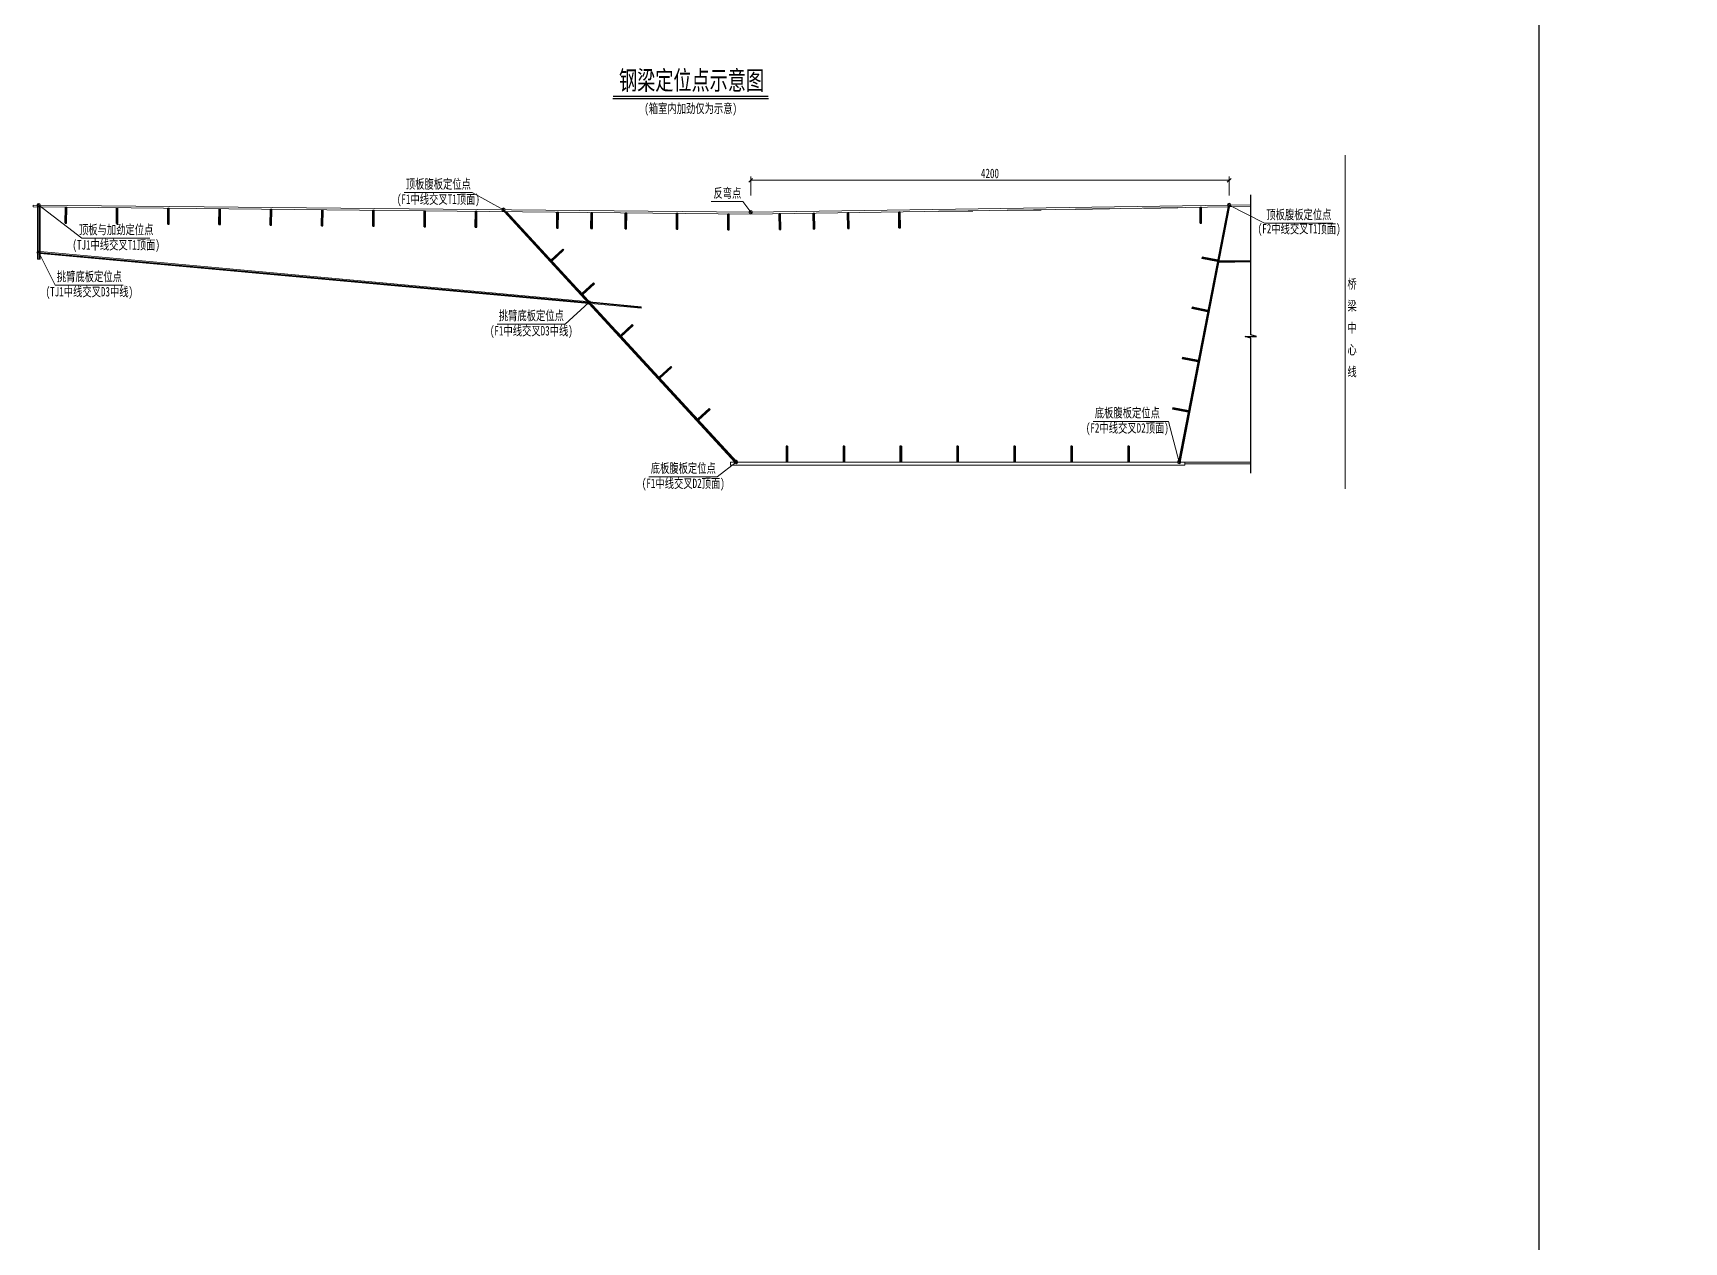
# Model space of a CAD drawing. Header units: millimetres. Extents: x 44597 to 300567, y -113054 to 73044.
# Drawn here: x 166346 to 180838, y -87390 to -76771 of the extents above; entities that cross this region are included whole.
import ezdxf
from ezdxf.enums import TextEntityAlignment as Align

# ---------------------------------------------------------------- set-up
doc = ezdxf.new("R2010")
doc.units = ezdxf.units.MM
doc.linetypes.add('CENTER2', pattern=[28.575, 19.05, -3.175, 3.175, -3.175])
doc.layers.get('Defpoints').update_dxf_attribs({"color": 8})
for name, color, linetype, lineweight in [('中心线', 2, 'CENTER2', 15), ('文字', 7, 'Continuous', 15), ('标注线及字体', 2, 'Continuous', 15), ('细实线', 4, 'Continuous', 15), ('钢板粗线', 1, 'Continuous', 25), ('钢板细线', 6, 'Continuous', 15)]:
    doc.layers.add(name, color=color, linetype=linetype, lineweight=lineweight)
doc.styles.add('111', font='', dxfattribs={"width": 0.7})
doc.styles.add('BM_Dim', font='', dxfattribs={"width": 0.85})
doc.styles.get('111').set_extended_font_data('仿宋_GB2312')
doc.styles.get('BM_Dim').set_extended_font_data('仿宋_GB2312')
doc.dimstyles.new('200', dxfattribs={"dimscale": 0, "dimtxt": 2.5, "dimasz": 1, "dimexe": 1, "dimexo": 1, "dimgap": 0.6, "dimtad": 1, "dimdec": 0, "dimdsep": 46, "dimtxsty": '111', "dimblk": 'OBLIQUE', "dimcen": 0, "dimclrd": 4, "dimclre": 4, "dimclrt": 4, "dimadec": 1, "dimazin": 2, "dimtfac": 1, "dimtdec": 0, "dimtix": 1, "dimtmove": 2, "dimatfit": 3, "dimfxl": 4, "dimfxlon": 1, "dimtolj": 1, "dimlwd": -1, "dimlwe": -1, "dimarcsym": 0})

# ---------------------------------------------------------------- blocks, each defined once
blk = doc.blocks.new('...')
at = {"layer": '细实线'}
h = blk.add_hatch(color=256, dxfattribs=at)
h.dxf.hatch_style = 1
h.paths.add_polyline_path([(-15, 0, -0.414214), (0, 15), (0, 0)])
h.paths.add_polyline_path([(0, -15), (0, 0), (15, 0, -0.414214)])
for p, q in [((0, 15), (0, -15)), ((-15, 0), (15, 0))]:
    blk.add_line(p, q, dxfattribs=at)
blk.add_circle((0, 0), 15.3, dxfattribs=at)
blk = doc.blocks.new('_Oblique')
at = {"color": 0, "linetype": 'ByBlock', "lineweight": -2}
blk.add_line((-0.5, -0.5), (0.5, 0.5), dxfattribs=at)
blk = doc.blocks.new('*D2844')
at = {"layer": 'Defpoints', "color": 0, "transparency": 16777216}
for p in [(176846, -78065), (172646, -78345), (176846, -78282)]:
    blk.add_point(p, dxfattribs=at)
at = {"layer": '细实线', "color": 4, "transparency": 16777216}
for p, q in [((172646, -78198), (172646, -78032)), ((172646, -78065), (176846, -78065)), ((176846, -78198), (176846, -78032))]:
    blk.add_line(p, q, dxfattribs=at)
at = {"layer": '细实线', "color": 4, "transparency": 16777216, "xscale": 33.33333333333335, "yscale": 33.33333333333335, "zscale": 33.33333333333335, "rotation": 180}
blk.add_blockref('_Oblique', (172646, -78065), dxfattribs=at)
at = {"layer": '细实线', "color": 4, "transparency": 16777216, "xscale": 33.33333333333335, "yscale": 33.33333333333335, "zscale": 33.33333333333335}
blk.add_blockref('_Oblique', (176846, -78065), dxfattribs=at)
at = {"layer": '细实线', "color": 4, "transparency": 16777216, "insert": (174746, -78005), "char_height": 83.3, "attachment_point": 5, "style": '111'}
blk.add_mtext('\\A1;4200', dxfattribs=at)

msp = doc.modelspace()

# ---------------------------------------------------------------- linework, layer by layer
at = {"color": 4}
msp.add_line((171436.9, -77346.9), (172800.9, -77346.9), dxfattribs=at)
at = {"color": 6, "const_width": 12}
msp.add_lwpolyline([(171437.1, -77326.9), (172800.7, -77326.9)], dxfattribs=at)
at = {"color": 4}
msp.add_lwpolyline([(177034.8, -80637.3), (177034.8, -79452.3), (176984.8, -79437.3), (177084.8, -79437.3), (177034.8, -79422.3), (177034.8, -79402.3), (177034.8, -78192.1)], dxfattribs=at)
at = {"layer": 'Defpoints'}
for p, q in [((166396.1, -78298.8), (166396.1, -78758.8)), ((166634.5, -78441.1), (166635.9, -78301.2)), ((167084.5, -78445.7), (167085.9, -78305.7)), ((167534.5, -78450.2), (167535.9, -78310.2)), ((167984.5, -78454.7), (167985.9, -78314.7)), ((168434.5, -78459.2), (168435.9, -78319.2)), ((168884.5, -78463.7), (168885.9, -78323.7)), ((169334.5, -78468.2), (169335.9, -78328.2)), ((169784.5, -78472.7), (169785.9, -78332.7)), ((170234.5, -78477.2), (170235.9, -78337.2)), ((170475.9, -78323.6), (172517.3, -80539.8)), ((170949.9, -78484.4), (170951.3, -78344.4)), ((171249.9, -78487.4), (171251.3, -78347.4)), ((171549.9, -78490.4), (171551.3, -78350.4)), ((171999.9, -78494.9), (172001.3, -78354.9)), ((172449.9, -78499.4), (172451.3, -78359.4)), ((172903.4, -78497.4), (172901.3, -78357.4)), ((173203.4, -78492.9), (173201.3, -78352.9)), ((173503.4, -78488.4), (173501.3, -78348.4)), ((173953.4, -78481.7), (173951.3, -78341.7)), ((174296.2, -78336.6), (174596.2, -78332.1)), ((174896.2, -78327.6), (175196.2, -78323.1)), ((175496.2, -78318.6), (175796.1, -78314.1)), ((176096.1, -78309.6), (176396.1, -78305.1)), ((176846.1, -78282.3), (176407.3, -80539.8)), ((176598.2, -78442.1), (176596.1, -78302.1)), ((170896.4, -78769.9), (170999.4, -78675)), ((166396.1, -78698.8), (171226.3, -79138.3)), ((176743.9, -78771.6), (176606.4, -78744.9)), ((176756.5, -78779.7), (177034.8, -78775.6)), ((171167.4, -79064.1), (171270.4, -78969.2)), ((171684.7, -79182.2), (171236.7, -79139.3)), ((176658, -79213.3), (176520.6, -79186.6)), ((171506.2, -79431.8), (171609.2, -79337)), ((171844.9, -79799.6), (171947.9, -79704.7)), ((176572.1, -79655), (176434.7, -79628.3)), ((172183.7, -80167.3), (172286.7, -80072.5)), ((176486.2, -80096.9), (176348.8, -80070.2)), ((172962.3, -80399.8), (172962.3, -80539.8)), ((173462.3, -80399.8), (173462.3, -80539.8)), ((173962.3, -80399.8), (173962.3, -80539.8)), ((174462.3, -80399.8), (174462.3, -80539.8)), ((174962.3, -80399.8), (174962.3, -80539.8)), ((175462.3, -80399.8), (175462.3, -80539.8)), ((175962.3, -80399.8), (175962.3, -80539.8))]:
    msp.add_line(p, q, dxfattribs=at)
msp.add_lwpolyline([(179566.6, -61894.1), (218066.6, -61894.1), (218066.6, -87474.1), (179566.6, -87474.1)], close=True, dxfattribs=at)
at = {"layer": '中心线', "ltscale": 0.3}
msp.add_line((177863.6, -77844.8), (177863.6, -80774.3), dxfattribs=at)
at = {"layer": '细实线'}
for p, q in [((169602.9, -78172.9), (170200.5, -78172.9)), ((170200.5, -78172.9), (170475.9, -78323.6)), ((172299.3, -78252.1), (172576.2, -78252.1)), ((172576.2, -78252.1), (172646.1, -78345.3)), ((166774.7, -78573.5), (166396.1, -78282.8)), ((177156.9, -78441.2), (176846.1, -78282.3)), ((177156.9, -78441.2), (177754.4, -78441.2)), ((166774.7, -78573.5), (167372.3, -78573.5)), ((166539.6, -78985.3), (166396.1, -78698.8)), ((166539.6, -78985.3), (167137.2, -78985.3)), ((171016.9, -79328.3), (171226.2, -79138.2)), ((170419.3, -79328.3), (171016.9, -79328.3)), ((175650.6, -80182.2), (176314.6, -80182.2)), ((176314.6, -80182.2), (176407.3, -80539.8)), ((172350.6, -80668.5), (172517.3, -80539.8)), ((171753, -80668.5), (172350.6, -80668.5))]:
    msp.add_line(p, q, dxfattribs=at)
at = {"layer": '钢板粗线', "color": 8}
for p, q in [((166628.5, -78441.1), (166629.9, -78301.1)), ((166629.9, -78301.1), (166641.9, -78301.2)), ((166640.5, -78441.2), (166641.9, -78301.2)), ((167078.5, -78445.6), (167079.9, -78305.6)), ((167079.9, -78305.6), (167091.9, -78305.7)), ((167090.5, -78445.7), (167091.9, -78305.7)), ((167528.5, -78450.1), (167529.9, -78310.1)), ((167529.9, -78310.1), (167541.9, -78310.2)), ((167540.5, -78450.2), (167541.9, -78310.2)), ((167978.5, -78454.6), (167979.9, -78314.6)), ((167979.9, -78314.6), (167991.9, -78314.7)), ((167990.5, -78454.7), (167991.9, -78314.7)), ((168428.5, -78459.1), (168429.9, -78319.1)), ((168429.9, -78319.1), (168441.9, -78319.2)), ((168440.5, -78459.2), (168441.9, -78319.2)), ((168878.5, -78463.6), (168879.9, -78323.6)), ((168879.9, -78323.6), (168891.9, -78323.7)), ((168890.5, -78463.7), (168891.9, -78323.7)), ((169328.5, -78468.1), (169329.9, -78328.1)), ((169329.9, -78328.1), (169341.9, -78328.3)), ((169340.5, -78468.2), (169341.9, -78328.3)), ((169778.5, -78472.6), (169779.9, -78332.6)), ((169779.9, -78332.6), (169791.9, -78332.8)), ((169790.5, -78472.8), (169791.9, -78332.8)), ((170228.5, -78477.1), (170229.9, -78337.1)), ((170229.9, -78337.1), (170241.9, -78337.3)), ((170240.5, -78477.3), (170241.9, -78337.3)), ((170943.9, -78484.3), (170945.3, -78344.3)), ((170945.3, -78344.3), (170957.3, -78344.4)), ((170955.9, -78484.4), (170957.3, -78344.4)), ((171243.9, -78487.3), (171245.3, -78347.3)), ((171245.3, -78347.3), (171257.3, -78347.4)), ((171255.9, -78487.4), (171257.3, -78347.4)), ((171543.9, -78490.3), (171545.3, -78350.3)), ((171545.3, -78350.3), (171557.3, -78350.4)), ((171555.9, -78490.4), (171557.3, -78350.4)), ((171993.9, -78494.8), (171995.3, -78354.8)), ((171995.3, -78354.8), (172007.3, -78354.9)), ((172005.9, -78494.9), (172007.3, -78354.9)), ((172443.9, -78499.3), (172445.3, -78359.3)), ((172445.3, -78359.3), (172457.3, -78359.4)), ((172455.9, -78499.4), (172457.3, -78359.4)), ((172895.3, -78357.5), (172907.3, -78357.3)), ((172897.4, -78497.5), (172895.3, -78357.5)), ((172909.4, -78497.3), (172907.3, -78357.3)), ((173195.3, -78353), (173207.3, -78352.8)), ((173197.4, -78493), (173195.3, -78353)), ((173209.4, -78492.8), (173207.3, -78352.8)), ((173495.3, -78348.5), (173507.3, -78348.3)), ((173497.4, -78488.5), (173495.3, -78348.5)), ((173509.4, -78488.3), (173507.3, -78348.3)), ((173945.3, -78341.8), (173957.3, -78341.6)), ((173947.4, -78481.7), (173945.3, -78341.8)), ((173959.4, -78481.6), (173957.3, -78341.6)), ((176590.1, -78302.2), (176602.1, -78302)), ((176592.2, -78442.2), (176590.1, -78302.2)), ((176604.2, -78442), (176602.1, -78302)), ((166628.5, -78441.1), (166640.5, -78441.2)), ((167078.5, -78445.6), (167090.5, -78445.7)), ((167528.5, -78450.1), (167540.5, -78450.2)), ((167978.5, -78454.6), (167990.5, -78454.7)), ((168428.5, -78459.1), (168440.5, -78459.2)), ((168878.5, -78463.6), (168890.5, -78463.7)), ((169328.5, -78468.1), (169340.5, -78468.2)), ((169778.5, -78472.6), (169790.5, -78472.8)), ((170228.5, -78477.1), (170240.5, -78477.3)), ((170943.9, -78484.3), (170955.9, -78484.4)), ((171243.9, -78487.3), (171255.9, -78487.4)), ((171543.9, -78490.3), (171555.9, -78490.4)), ((171993.9, -78494.8), (172005.9, -78494.9)), ((172443.9, -78499.3), (172455.9, -78499.4)), ((172897.4, -78497.5), (172909.4, -78497.3)), ((173197.4, -78493), (173209.4, -78492.8)), ((173497.4, -78488.5), (173509.4, -78488.3)), ((173947.4, -78481.7), (173959.4, -78481.6)), ((176592.2, -78442.2), (176604.2, -78442)), ((170892.4, -78765.4), (170995.3, -78670.6)), ((170900.5, -78774.3), (171003.5, -78679.4)), ((170995.3, -78670.6), (171003.5, -78679.4)), ((170868.6, -78739.7), (170924.2, -78800)), ((176607.6, -78739), (176605.3, -78750.8)), ((176742.7, -78777.5), (176605.3, -78750.8)), ((176745, -78765.7), (176607.6, -78739)), ((171163.4, -79059.6), (171266.3, -78964.8)), ((171171.5, -79068.5), (171274.5, -78973.6)), ((171266.3, -78964.8), (171274.5, -78973.6)), ((171139.6, -79033.9), (171195.2, -79094.2)), ((176521.7, -79180.7), (176519.4, -79192.5)), ((176656.9, -79219.2), (176519.4, -79192.5)), ((176659.2, -79207.4), (176521.7, -79180.7)), ((171478.4, -79401.7), (171534, -79462)), ((171502.1, -79427.4), (171605.1, -79332.6)), ((171510.2, -79436.2), (171613.2, -79341.4)), ((171605.1, -79332.6), (171613.2, -79341.4)), ((171840.9, -79795.2), (171943.8, -79700.3)), ((171943.8, -79700.3), (171952, -79709.1)), ((176435.9, -79622.4), (176433.6, -79634.2)), ((176571, -79660.9), (176433.6, -79634.2)), ((176573.3, -79649.1), (176435.9, -79622.4)), ((171817.2, -79769.4), (171872.7, -79829.7)), ((171849, -79804), (171952, -79709.1)), ((172155.9, -80137.2), (172211.5, -80197.5)), ((172179.6, -80162.9), (172282.6, -80068.1)), ((172187.7, -80171.8), (172290.7, -80076.9)), ((172282.6, -80068.1), (172290.7, -80076.9)), ((176350, -80064.3), (176347.7, -80076.1)), ((176485.1, -80102.8), (176347.7, -80076.1)), ((176487.4, -80091), (176350, -80064.3)), ((172956.3, -80399.8), (172956.3, -80539.8)), ((172968.3, -80399.8), (172956.3, -80399.8)), ((172968.3, -80399.8), (172968.3, -80539.8)), ((173456.3, -80399.8), (173456.3, -80539.8)), ((173468.3, -80399.8), (173456.3, -80399.8)), ((173468.3, -80399.8), (173468.3, -80539.8)), ((173956.3, -80399.8), (173956.3, -80539.8)), ((173968.3, -80399.8), (173956.3, -80399.8)), ((173968.3, -80399.8), (173968.3, -80539.8)), ((174456.3, -80399.8), (174456.3, -80539.8)), ((174468.3, -80399.8), (174456.3, -80399.8)), ((174468.3, -80399.8), (174468.3, -80539.8)), ((174956.3, -80399.8), (174956.3, -80539.8)), ((174968.3, -80399.8), (174956.3, -80399.8)), ((174968.3, -80399.8), (174968.3, -80539.8)), ((175456.3, -80399.8), (175456.3, -80539.8)), ((175468.3, -80399.8), (175456.3, -80399.8)), ((175468.3, -80399.8), (175468.3, -80539.8)), ((175956.3, -80399.8), (175956.3, -80539.8)), ((175968.3, -80399.8), (175956.3, -80399.8)), ((175968.3, -80399.8), (175968.3, -80539.8)), ((172968.3, -80539.8), (172956.3, -80539.8)), ((173468.3, -80539.8), (173456.3, -80539.8)), ((173968.3, -80539.8), (173956.3, -80539.8)), ((174468.3, -80539.8), (174456.3, -80539.8)), ((174968.3, -80539.8), (174956.3, -80539.8)), ((175468.3, -80539.8), (175456.3, -80539.8)), ((175968.3, -80539.8), (175956.3, -80539.8))]:
    msp.add_line(p, q, dxfattribs=at)
at = {"layer": '钢板细线', "color": 8}
for p, q in [((166346.1, -78298.3), (166346.1, -78282.2)), ((166384.1, -78298.6), (166384.1, -78758.8)), ((166408.1, -78298.9), (166408.1, -78758.8)), ((170481.1, -78339.7), (172507.8, -80539.8)), ((170500.3, -78339.9), (172526.8, -80539.8)), ((176835.8, -78298.5), (176400.2, -80539.8)), ((176850.1, -78298.3), (176414.4, -80539.8)), ((166384.1, -78758.8), (166408.1, -78758.8)), ((166408.1, -78691.8), (171207.9, -79128.6)), ((166408.1, -78707.9), (171224, -79146.2)), ((176755.4, -78785.8), (177034.8, -78781.6)), ((176757.7, -78773.7), (177034.8, -78769.6)), ((171685.3, -79175.2), (171229.6, -79131.6)), ((171684, -79189.1), (171243.8, -79147)), ((171685.3, -79175.2), (171684, -79189.1)), ((176457.3, -80539.8), (172467.3, -80539.8)), ((172467.3, -80539.8), (172467.3, -80567.8)), ((176457.3, -80567.8), (172467.3, -80567.8)), ((176457.3, -80539.8), (176457.3, -80567.8)), ((176457.3, -80539.8), (177034.8, -80539.8)), ((176457.3, -80555.8), (177034.8, -80555.8))]:
    msp.add_line(p, q, dxfattribs=at)
for points in [[(166346.1, -78282.3), (172646.1, -78345.3), (177034.8, -78279.5)], [(166346.1, -78298.3), (172646.2, -78361.3), (177034.8, -78295.5)]]:
    msp.add_lwpolyline(points, dxfattribs=at)

# ---------------------------------------------------------------- block references
at = {"layer": '细实线'}
for p in [(166396.1, -78282.8), (170475.7, -78323.6), (172646.1, -78345.3), (176846.1, -78282.3), (166396.1, -78698.8), (171226.2, -79138.3), (172517.3, -80539.8), (176407.3, -80539.8)]:
    msp.add_blockref('...', p, dxfattribs=at)

# ---------------------------------------------------------------- texts
at = {"layer": '文字', "style": 'BM_Dim', "width": 0.7}
msp.add_text('(箱室内加劲仅为示意)', height=83.333, dxfattribs=at).set_placement((172118.9, -77438), align=Align.MIDDLE)
for s, height, p in [('顶板腹板定位点', 83.33, (169904.1, -78163.8)), ('(F1中线交叉T1顶面)', 83.333, (169904.1, -78297.7)), ('反弯点', 83.33, (172441.2, -78243)), ('顶板腹板定位点', 83.33, (177458, -78432.1)), ('顶板与加劲定位点', 83.33, (167075.9, -78564.4)), ('(F2中线交叉T1顶面)', 83.333, (177460.4, -78556.9)), ('(TJ1中线交叉T1顶面)', 83.333, (167075.9, -78698.3)), ('挑臂底板定位点', 83.33, (166840.8, -78976.2)), ('桥', 83.3, (177924.4, -79042.1)), ('(TJ1中线交叉D3中线)', 83.333, (166840.8, -79110.1)), ('梁', 83.3, (177924.4, -79234.7)), ('挑臂底板定位点', 83.33, (170720.5, -79319.2)), ('(F1中线交叉D3中线)', 83.333, (170720.5, -79453.1)), ('中', 83.3, (177924.4, -79427.2)), ('心', 83.3, (177924.4, -79619.8)), ('线', 83.3, (177924.4, -79812.4)), ('底板腹板定位点', 83.33, (175951.8, -80173.2)), ('(F2中线交叉D2顶面)', 83.333, (175951.8, -80307)), ('底板腹板定位点', 83.33, (172054.2, -80659.4)), ('(F1中线交叉D2顶面)', 83.333, (172054.2, -80793.3))]:
    msp.add_text(s, height=height, dxfattribs=at).set_placement(p, align=Align.BOTTOM_CENTER)
at = {"layer": '标注线及字体', "style": '111', "width": 0.7}
msp.add_text('钢梁定位点示意图', height=166.67, dxfattribs=at).set_placement((172126.5, -77183.2), align=Align.MIDDLE)

# ---------------------------------------------------------------- dimensions: what is measured, and where the dimension line sits
at = {"layer": '细实线'}
dim = msp.add_linear_dim(base=(176846.1, -78065.1), p1=(172646.1, -78345.3), p2=(176846.1, -78282.3), dimstyle='200', override={"dimscale": 33.333333}, dxfattribs=at)
dim.commit()
dim.dimension.update_dxf_attribs({"geometry": '*D2844', "text_midpoint": (174746.1, -78005.5)})

doc.saveas('drawing.dxf')
